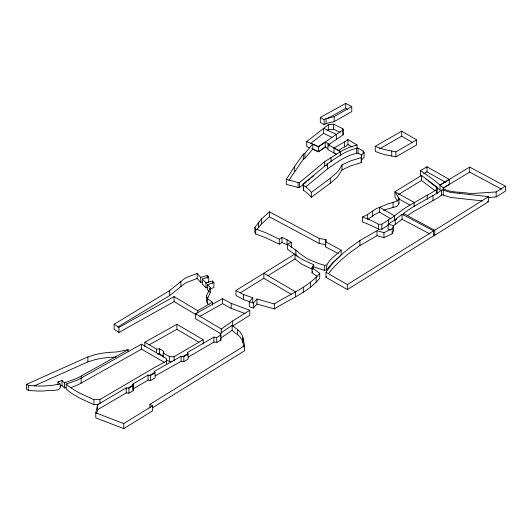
<?xml version="1.0" encoding="UTF-8"?>
<svg xmlns="http://www.w3.org/2000/svg" width="532" height="532" viewBox="0 0 532 532"><rect width="100%" height="100%" fill="white"/><g stroke="black" fill="none" stroke-linecap="round" stroke-linejoin="round"><path stroke-width="0.8" d="M436.878 193.595L436.965 187.104L421.424 175.434L394.917 191.733L398.794 197.911L398.98 199.035L396.825 201.169L391.605 202.858A73.516 42.447 0 0 0 388.041 203.869L376.151 208.697L367.665 214.443L362.485 217.009L362.485 222.024L364.812 222.868A101.073 58.354 0 0 1 367.519 223.912L373.331 226.519A106.081 61.246 0 0 1 375.785 227.782L378.518 229.285L381.843 229.212L388.626 224.87M436.839 193.615L436.965 187.104M361.255 157.632L361.501 154.925L364.088 152.438L363.23 151.081L358.049 148.095C346.784 149.884 336.829 157.372 327.592 163.823L303.173 183.899L303.426 190.343L305.288 191.58A70.616 40.771 0 0 1 306.385 192.351L310.036 195.716A45.227 26.115 0 0 1 311.24 197.352L330.305 183.221L337.488 177.05L342.016 169.907L342.016 164.893L350.894 160.764L361.255 157.632L361.255 162.646L350.894 165.778L342.083 169.874M361.255 162.646L361.501 154.925M149.904 407.958L149.904 404.38L152.618 405.803L152.618 410.817L123.763 428.612L95.773 417.866L95.773 412.852L97.622 404.666L126.23 387.861L128.944 388.147L133.259 385.653L132.887 384.018L148.056 375.12L150.642 375.479L155.085 372.912L154.466 371.276L181.099 356.327L183.813 356.613L188.129 354.119L187.517 352.483L213.904 337.102L216.737 337.461L220.933 335.04L220.315 333.404L232.152 325.285L235.563 328.211A82.014 47.355 0 0 0 236.886 329.102L239.686 331.423L241.807 334.568A39.581 22.856 0 0 1 242.639 336.53L244.607 345.72L244.607 350.734L152.711 407.658M96.784 413.397L97.622 409.68L97.622 404.666M338.305 253.611L325.491 246.795L325.491 241.781L325.99 239.646L319.207 238.436L269.392 211.809L261.498 218.931L254.841 227.47L254.841 232.484L255.699 233.98L266.007 237.864L279.253 244.161L281.967 242.452L287.021 244.8L287.021 239.786L281.967 237.438L279.253 239.147L279.253 244.161M325.491 246.795L325.823 245.372M163.224 357.278L163.224 352.982L163.716 351.413L159.527 348.852L156.561 349.138L144.85 342.229L176.91 324.287L203.171 339.735L203.171 344.038M328.889 273.082L329.78 271.925A157.838 91.125 0 0 1 334.515 266.392L341.152 259.968A266.173 153.675 0 0 1 351.526 251.536L359.898 245.585L377.035 235.689L383.938 237.684L392.204 233.767L392.204 228.753L393.56 225.548L388.134 224.271L388.134 229.285L390.461 229.831M392.204 233.767L393.56 230.562L393.56 225.548M208.817 304.617L207.613 303.745L206.383 301.046L206.383 296.025L210.326 287.626L207.487 284.706L213.904 282.572L213.904 287.586L209.628 289.009M207.367 298.944L210.326 292.64L210.326 287.626M317.152 276.434L312.051 272.637L312.051 267.623L313.534 264.63L302.555 259.609L297.987 256.657L295.034 253.957L235.975 290.472L235.975 295.486L243.616 299.616L249.701 301.704M312.051 272.637L312.643 271.44M342.016 164.893L339.157 169.841L336.663 172.82L330.305 178.207L311.313 192.444L311.313 197.458M388.134 224.271L395.283 219.57L402.066 214.23L433.633 230.888L433.633 235.902L347.316 289.581L325.99 277.265L325.99 272.251L329.78 266.911A157.838 91.125 0 0 1 334.515 261.378L341.152 254.954A266.173 153.675 0 0 1 351.526 246.522L359.898 240.57L377.035 230.675L383.938 232.67L392.204 228.753M325.99 277.265L326.522 276.427M303.267 184.484L299.476 187.636L297.408 187.45A81.609 47.115 0 0 0 294.741 186.559L286.283 184.431L286.283 179.417L294.668 166.317L303.3 154.214L304.903 153.289L312.796 144.032L318.469 146.739L325.125 142.184L329.069 144.032L329.069 146.187M288.929 180.295L303.3 159.228L304.903 158.303L312.796 149.046L312.796 144.032M256.75 229.817L261.498 223.945L269.392 216.823L269.392 211.809M313.188 266.512L318.681 268.527A95.361 55.055 0 0 0 322.053 269.604L324.633 270.362L326.482 270.003C325.165 260.939 335.885 255.992 341.152 250.113L325.491 241.781M326.482 270.003L332.334 263.174L341.152 255.127L341.152 250.113M367.665 214.443L367.665 219.457L374.974 214.376L379.502 212.195L390.96 218.812M312.051 267.623L319.699 273.315C307.729 287.579 289.627 294.123 274.319 303.932L256.936 299.017L256.936 304.031L253.485 308.021L249.289 306.738L249.289 301.724L252.74 297.734L243.616 294.602L235.975 290.472M253.485 308.021L253.485 303.007L256.936 299.017M443.129 189.964L443.129 188.528L443.622 187.962L432.376 178.832L420.44 170.592L426.977 166.815L449.294 179.417L449.294 184.431L443.349 188.049M256.936 304.031L274.319 308.946C289.627 299.137 307.729 292.593 319.699 278.336L319.699 273.315M361.501 159.939L364.088 157.452L364.088 152.438M202.16 281.96L200.71 282.392L200.71 277.378L197.133 273.461L186.705 277.425A27.804 16.053 0 0 0 184.072 278.974L169.635 290.618L114.147 324.221L114.147 329.235L118.955 332.44L174.077 301.611L196.355 314.877M200.71 282.392L197.133 278.475L186.705 282.439A27.804 16.053 0 0 0 184.072 283.988L169.635 295.632L117.658 327.067M305.681 186.858L327.592 168.844C336.829 162.386 346.784 154.898 358.049 153.11L361.933 155.351M403.422 214.881L403.422 213.445L408.456 209.901A202.12 116.694 0 0 1 413.537 206.615L437.783 192.823A49.19 28.402 0 0 0 440.769 190.629C441.766 189.465 443.542 190.05 444.745 190.576A76.967 44.435 0 0 0 446.248 191.101L450.032 192.232A13.36 7.714 0 0 0 451.834 192.564L488.502 196.647L488.502 201.661L434.744 235.264L433.287 234.479M482.431 200.89L451.834 197.578A13.36 7.714 0 0 1 450.032 197.246L446.248 196.115A76.967 44.435 0 0 1 444.745 195.59C443.542 195.064 441.766 194.479 440.769 195.65A49.19 28.402 0 0 1 437.783 197.838L413.537 211.63A202.12 116.694 0 0 0 408.456 214.915L407.625 215.48M286.283 179.417L294.741 181.545A81.609 47.115 0 0 1 297.408 182.436L299.476 182.622L324.753 161.622L341.743 150.988A89.549 51.697 0 0 1 345.168 149.226L350.016 147.105L357.065 144.963L357.065 147.823M304.53 183.434L306.432 181.858M307.695 180.807L309.591 179.237M310.854 178.187L314.013 175.56M309.684 147.856L306.751 146.559L306.751 141.545L328.33 124.674L333.63 124.175L342.881 128.797L343.127 134.809L329.062 144.458M310.622 143.5L323.523 133.319L323.523 128.305L336.344 134.423L343.127 129.795M357.065 144.963L347.935 139.55L347.004 140.262A52.169 30.118 0 0 1 345.9 141.053L334.003 148.022L334.003 153.036L336.67 154.46M347.935 139.55L347.935 144.564L347.004 145.276A52.169 30.118 0 0 1 345.9 146.067L338.146 150.642M393.334 225.867L402.066 219.244L402.066 214.23M396.293 219.463L396.839 219.038M436.839 189.312L432.23 192.351A95.308 55.022 0 0 1 427.223 195.151M327.127 130.593L328.33 129.688L333.63 129.19L340.034 132.388M221.299 333.285L221.299 328.989L232.644 321.015L249.781 310.262L249.781 315.283L232.644 326.03L232.644 321.015M311.878 148.834L318.469 151.753L318.469 146.739L336.344 134.423L336.344 139.437M312.796 149.046L318.469 151.753L325.75 146.739M318.469 151.753L325.125 147.198L325.125 142.184M220.315 338.418L232.152 330.299L232.152 325.285M326.156 165.731L326.562 165.465M362.545 217.029L364.812 217.854A101.073 58.354 0 0 1 367.519 218.898L373.331 221.505A106.081 61.246 0 0 1 375.785 222.768L378.518 224.271L381.843 224.198L393.953 216.318L401.753 210.413A247.24 142.742 0 0 1 406.348 207.254L427.223 195.151L427.223 199.447M324.753 161.622L324.786 166.616M434.744 235.264L434.744 230.25L488.502 196.647M347.316 289.581L347.316 284.567L433.633 230.888M443.149 188.541C451.242 193.296 461.344 191.453 470.255 193.655L496.15 191.946L505.4 186.18L469.643 167.101L440.05 185.043L440.044 190.057L428.579 181.179M488.057 197.492L496.15 196.96L505.4 191.194L505.4 186.18M149.904 404.38L244.607 345.72M240.151 292.906L263.839 278.263L263.839 273.248L295.406 291.755L295.406 296.77M268.002 275.689L295.034 258.971L295.034 253.957M398.402 194.606L421.424 180.448L421.424 175.434M95.773 412.852L123.763 423.598L152.618 405.803M440.044 185.043L449.294 179.417M443.568 187.922L469.643 172.115L469.643 167.101M98.453 404.533L93.925 404.692L93.925 399.678L99.969 399.466L154.1 367.785L166.549 361.022M128.857 387.549L133.559 384.796M97.622 409.68L126.23 392.875L128.944 393.161L133.259 390.668L133.259 385.653M133.259 390.668L132.887 389.032L148.056 380.134L150.642 380.493L155.085 377.926L155.085 372.912M163.224 352.982L169.635 356.679L174.077 356.679L203.171 339.735M149.539 375.452L154.1 372.799M182.589 356.739L187.557 353.847M188.228 357.078L213.904 342.116L216.737 342.475L220.933 340.054L220.933 335.04M320.317 117.479L324.141 119.687L326.109 118.55L334.129 116.628L351.758 106.586L351.758 111.6L334.129 121.642L326.109 123.564L324.141 124.701L320.317 122.493L320.317 117.479L345.72 103.388L351.758 106.586M336.43 154.293L327.958 149.691L327.958 144.677L329.069 144.032M375.226 146.327L375.333 146.38A55.414 31.993 0 0 0 381.83 148.761L384.689 149.605A22.923 13.233 0 0 0 386.405 149.984L389.943 150.623A24.372 14.071 0 0 1 391.712 151.015L395.894 151.866L416.616 139.903L401.7 131.151L375.186 146.313L375.333 151.394A55.414 31.993 0 0 0 381.83 153.775L384.689 154.619A22.923 13.233 0 0 0 386.405 154.998L389.943 155.637A24.372 14.071 0 0 1 391.712 156.029L395.894 156.88L416.616 144.923L416.616 139.903M423.705 173.718L426.977 171.829L445.696 182.403M197.751 312.843L197.751 310.695L212.421 302.223L207.613 298.731L206.383 296.025M155.191 375.885L181.099 361.341L183.813 361.627L188.129 359.133L188.129 354.119M379.489 148.867L401.7 136.165L412.353 142.416M93.832 404.653L79.295 397.903L73.596 394.564A118.649 68.502 0 0 1 70.41 392.43L66.181 389.105L66.181 384.091L76.668 380.287A123.131 71.089 0 0 0 80.159 378.644L141.519 344.151L166.549 358.601L166.549 364.606M70.643 387.788L76.668 385.301A123.131 71.089 0 0 0 80.159 383.658L141.519 349.165L164.408 362.378M57.922 384.749L57.922 381.883L61.991 380.533L64.452 382.954L75.724 378.724A123.231 71.148 0 0 0 79.767 376.836L128.205 349.704L128.205 351.852M220.587 333.577L195.65 318.768L195.65 313.754L222.536 298.665L231.167 303.36L249.781 310.262M199.899 316.387L222.536 303.679L231.167 308.374L245.126 313.554M118.955 332.44L118.955 327.419L174.077 296.597L197.751 310.695M149.126 344.856L176.91 329.301L198.915 342.249M327.572 118.47L345.72 108.402L347.728 109.466M297.893 256.856A84.249 48.645 0 0 1 297.308 256.304L287.513 249.215L287.513 244.201L291.337 242.419L291.337 247.433M57.922 381.883L60.016 383.944C63.128 393.181 49.383 389.178 44.728 390.954A63.94 36.914 0 0 1 34.114 390.84L28.329 390.315L26.6 389.318L26.6 384.303L87.88 356.892L95.015 354.684A55.142 31.834 0 0 1 102.437 353.195L106.899 352.603A41.33 23.86 0 0 1 110.29 352.337L116.967 351.925L128.179 349.71M34.168 385.933L87.88 361.906L95.015 359.699A55.142 31.834 0 0 1 102.437 358.209L106.899 357.617A41.33 23.86 0 0 1 110.29 357.351L116.156 357.032M383.599 210.379L388.041 208.89A73.516 42.447 0 0 1 391.605 207.872C394.298 207.048 399.333 206.556 398.794 202.925M59.956 386.219L61.991 385.547L64.452 387.968L65.882 387.549M207.433 287.46L206.01 287.872L202.313 284.028L202.313 279.014L208.724 277.019L208.724 282.033L205.871 282.918M200.71 277.378L207.241 275.456L208.724 277.019M202.313 279.014L206.01 282.858L212.421 281.009L213.904 282.572M60.016 383.944L52.482 385.321L44.728 385.939A63.94 36.914 0 0 1 34.114 385.826L28.329 385.301L26.6 384.303M287.513 244.201L297.302 251.29A84.249 48.645 0 0 0 300.154 253.824L307.735 259.011L318.681 263.513A95.361 55.055 0 0 0 322.053 264.59L324.633 265.342L326.482 264.989M157.306 354.079L159.527 353.866L163.716 356.427M166.07 359.639L169.635 361.694L171.856 361.694M488.502 201.661L487.392 201.522M269.392 216.823L319.207 243.45L325.99 244.66M254.841 227.47L255.699 228.966L266.007 232.85L279.253 239.147M249.289 301.724L253.485 303.007M312.663 269.385L301.431 263.972L295.034 258.971M306.751 141.545L318.469 146.739M93.832 399.638L79.295 392.889L73.596 389.55A118.649 68.502 0 0 1 70.41 387.416L66.181 384.091M325.125 147.198L327.759 148.435M323.523 133.319L332.074 137.396M402.066 219.244L429.962 233.967M469.643 172.115L501.749 189.246M334.003 148.022L340.66 151.58L340.66 155.883M403.422 213.445L434.744 230.25M327.958 144.677L340.66 151.58M398.475 198.729L409.873 205.053M347.935 144.564L352.131 146.912M325.99 272.251L347.316 284.567M263.839 278.263L291.197 294.302M195.65 313.754L221.299 328.989M287.021 239.786L291.337 242.419M303.173 183.899L303.426 185.329L305.288 186.566A70.616 40.771 0 0 1 306.385 187.337L310.036 190.702A45.227 26.115 0 0 1 311.24 192.338L311.313 192.444M243.822 346.917L242.639 341.544A39.581 22.856 0 0 0 241.807 339.582L239.686 336.437L236.886 334.116A82.014 47.355 0 0 1 235.563 333.225L232.152 330.299M114.147 324.221L118.955 327.419M421.091 176.052L420.44 175.607L420.44 170.592M425.979 179.397L426.85 179.989M421.424 180.448L435.023 190.662M210.326 292.64L207.487 289.721L207.487 284.706M295.898 254.908L295.898 249.894M397.371 201.083L394.924 196.773L394.917 191.733L414.149 202.413L414.149 206.709M220.521 338.964L220.933 340.054M343.127 134.809L342.881 128.797M496.15 191.946L496.15 196.96M459.528 192.158L459.528 193.595M443.622 187.962L443.622 189.392M443.249 190.024L443.249 195.038M441.4 190.097L441.4 195.111M433.015 195.51L433.015 200.524M426.977 166.815L426.977 171.829M401.7 131.151L401.7 136.165M398.987 198.489L399.007 203.783M398.368 197.286L398.368 200.152M395.901 151.866L395.901 156.88M395.283 219.57L395.283 224.584M394.544 220.168L394.544 215.866L379.502 207.181L379.502 212.195M393.068 202.486L393.068 207.5M391.712 151.015L391.712 156.029M388.626 219.856L388.626 224.152M383.938 232.67L383.938 237.684M381.843 224.198L381.843 229.212M378.518 224.271L378.518 229.285M377.035 230.675L377.035 235.689M372.719 211.098L372.719 216.112M363.23 151.081L363.23 153.229M359.898 240.57L359.898 245.585M358.049 148.095L358.049 153.11M356.566 148.095L356.566 153.11M356.32 144.252L356.32 145.682M345.72 103.388L345.72 108.402M344.364 142.044L344.364 147.058M334.129 116.628L334.129 121.642M333.63 124.175L333.63 129.19M331.044 157.419L331.044 161.715M330.305 178.207L330.305 183.221M328.33 124.674L328.33 129.688M327.592 163.823L327.592 168.844M326.109 118.55L326.109 123.564M325.99 239.646L325.99 242.512M324.633 265.342L324.633 270.362M324.141 119.687L324.141 124.701M319.207 238.436L319.207 243.45M316.121 277.092L316.121 282.106M313.534 264.63L313.534 268.933M310.575 282.286L310.575 287.3M304.903 153.289L304.903 158.303M303.426 185.329L303.426 190.343M303.3 154.214L303.3 159.228M303.3 287.2L303.3 292.214M299.476 182.622L299.476 187.636M298.12 182.689L298.12 187.703M294.668 166.317L294.668 171.331M281.967 237.438L281.967 242.452M274.319 303.932L274.319 308.946M261.498 218.931L261.498 223.945M258.665 222.13L258.665 227.144M255.699 228.966L255.699 233.98M252.74 297.734L252.74 302.748M243.616 294.602L243.616 299.616M242.878 337.321L242.878 342.335M237.698 329.627L237.698 334.641M231.167 303.36L231.167 308.374M222.536 298.665L222.536 303.679M220.315 333.404L220.315 336.271M216.737 337.461L216.737 342.475M213.904 337.102L213.904 342.116M212.421 281.009L212.421 283.157M212.421 302.223L212.421 305.089M207.613 298.731L207.613 303.745M207.241 275.456L207.241 278.322M206.01 282.858L206.01 287.872M197.133 273.461L197.133 278.475M187.517 352.483L187.517 355.349M183.813 356.613L183.813 361.627M181.099 356.327L181.099 361.341M180.853 281.574L180.853 286.588M176.91 324.287L176.91 329.301M174.077 296.597L174.077 301.611M174.077 356.679L174.077 360.982M169.635 290.618L169.635 295.632M169.635 356.679L169.635 361.694M163.716 351.413L163.716 353.561M159.527 348.852L159.527 353.866M156.561 349.138L156.561 352.716M154.466 371.276L154.466 373.424M150.642 375.479L150.642 380.493M148.056 375.12L148.056 380.134M144.85 342.229L144.85 346.532M141.519 344.151L141.519 349.165M132.887 384.018L132.887 389.032M128.944 388.147L128.944 393.161M126.23 387.861L126.23 392.875M123.763 423.598L123.763 428.612M99.969 399.466L99.969 403.768M87.88 356.892L87.88 361.906M81.349 376.044L81.349 378.192M81.103 378.179L81.103 383.193M64.452 382.954L64.452 387.968M61.991 380.533L61.991 385.547M28.329 385.301L28.329 390.315"/></g></svg>
